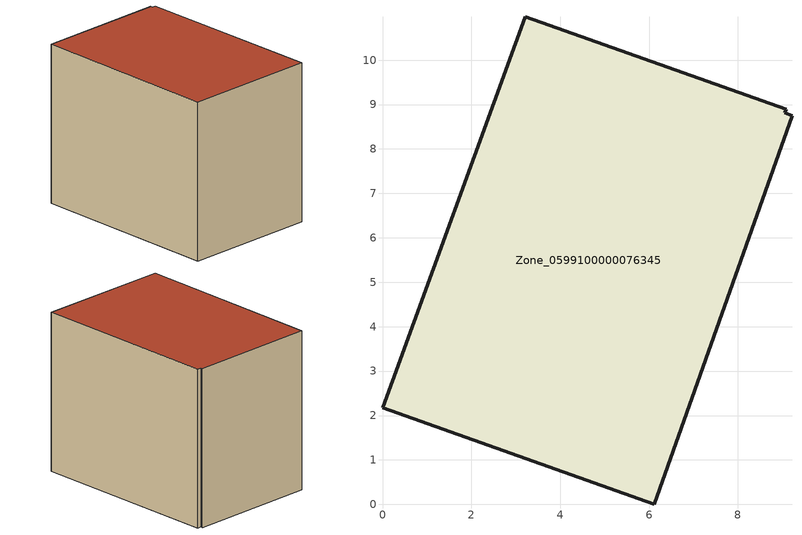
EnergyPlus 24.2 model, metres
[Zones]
Zone_0599100000076345
 floor ground (C_G): 0,2.17 3.21,10.98 9.09,8.9 9.06,8.81 9.22,8.75 6.12,0 z0.55
 wall outside (C_F): 3.21,10.98 0,2.17 6.12,0 9.22,8.75 9.06,8.81 9.09,8.9 3.21,10.98 z0.55:8.21
 roof outside (C_R): 0,2.17 6.12,0 9.22,8.75 9.06,8.81 9.09,8.9 3.21,10.98 z8.21
[BUILDING]
Pand.0599100000076345: North Axis=0; Terrain=City; Loads Convergence Tolerance Value=0.04; Temperature Convergence Tolerance Value=0.4; Solar Distribution=FullExterior; Maximum Number of Warmup Days=25; Minimum Number of Warmup Days=1
[Site:Location]
Rotterdam.The.Hague.AP_ZH_NLD Design_Conditions: Latitude=51.96; Longitude=4.45; Time Zone=1; Elevation=-4.5
[SITE:GROUNDTEMPERATURE:BUILDINGSURFACE]
18, 18, 18, 18, 18, 18, 18, 18, 18, 18, 18, 18
[MATERIAL] Thermal Absorptance=0.9; Solar Absorptance=0.7; Visible Absorptance=0.7
Name | Roughness | Thickness | Conductivity | Density | Specific Heat
G.TC.1965-1974 | MediumSmooth | 0.15 | 0.882353 | 540 | 1210
F.TC.1965-1974 | Rough | 0.3 | 0.697674 | 1920 | 840
R.TC.1965-1974 | MediumRough | 0.2 | 0.232558 | 1500 | 1000
[CONSTRUCTION]
C_G: G.TC.1965-1974
C_F: F.TC.1965-1974
C_R: R.TC.1965-1974
[ZONE]
Zone_0599100000076345: Type=1; Multiplier=1; Ceiling Height=Autocalculate; Volume=Autocalculate; Floor Area=autocalculate; Part of Total Floor Area=Yes
[ZONEINFILTRATION:DESIGNFLOWRATE]
Infil_Zone_0599100000076345: Zone or ZoneList or Space or SpaceList=Zone_0599100000076345; Schedule=AlwaysOn; Design Flow Rate Calculation Method=Flow/Area; Flow Rate per Floor Area=0.003; Constant Term Coefficient=1; Temperature Term Coefficient=0; Velocity Term Coefficient=0; Velocity Squared Term Coefficient=0
[HVACTEMPLATE:ZONE:IDEALLOADSAIRSYSTEM]
Zone_0599100000076345: Maximum Heating Supply Air Temperature=50; Minimum Cooling Supply Air Temperature=13; Maximum Heating Supply Air Humidity Ratio=0.0156; Minimum Cooling Supply Air Humidity Ratio=0.0077; Heating Limit=NoLimit; Cooling Limit=NoLimit; Dehumidification Control Type=ConstantSensibleHeatRatio; Cooling Sensible Heat Ratio=0.7; Dehumidification Setpoint=60; Humidification Control Type=None; Humidification Setpoint=30; Outdoor Air Method=None; Outdoor Air Flow Rate per Person=0.00944; Outdoor Air Flow Rate per Zone Floor Area=0; Outdoor Air Flow Rate per Zone=0; Demand Controlled Ventilation Type=None; Outdoor Air Economizer Type=NoEconomizer; Heat Recovery Type=None; Sensible Heat Recovery Effectiveness=0.7; Latent Heat Recovery Effectiveness=0.65
[ZONECONTROL:THERMOSTAT]
ThermostatControl_Zone_0599100000076345: Zone or ZoneList=Zone_0599100000076345; Control Type Schedule=DualSetpointControlType; Control 1=Thermostat_Zone_0599100000076345; Temperature Difference Between Cutout And Setpoint=0
[THERMOSTATSETPOINT:DUALSETPOINT]
Thermostat_Zone_0599100000076345: Heating Setpoint Temperature Schedule=HeatingSetpoint_Zone_0599100000076345; Cooling Setpoint Temperature Schedule=CoolingSetpoint_Zone_0599100000076345
[SCHEDULE:COMPACT]
HeatingSetpoint_Zone_0599100000076345: Through: 12/31, For: AllDays, Until: 24:00, 21
CoolingSetpoint_Zone_0599100000076345: Through: 12/31, For: AllDays, Until: 24:00, 24
DualSetpointControlType: Through: 12/31, For: AllDays, Until: 24:00, 4
AlwaysOn: Through: 12/31, For: AllDays, Until: 24:00, 1
